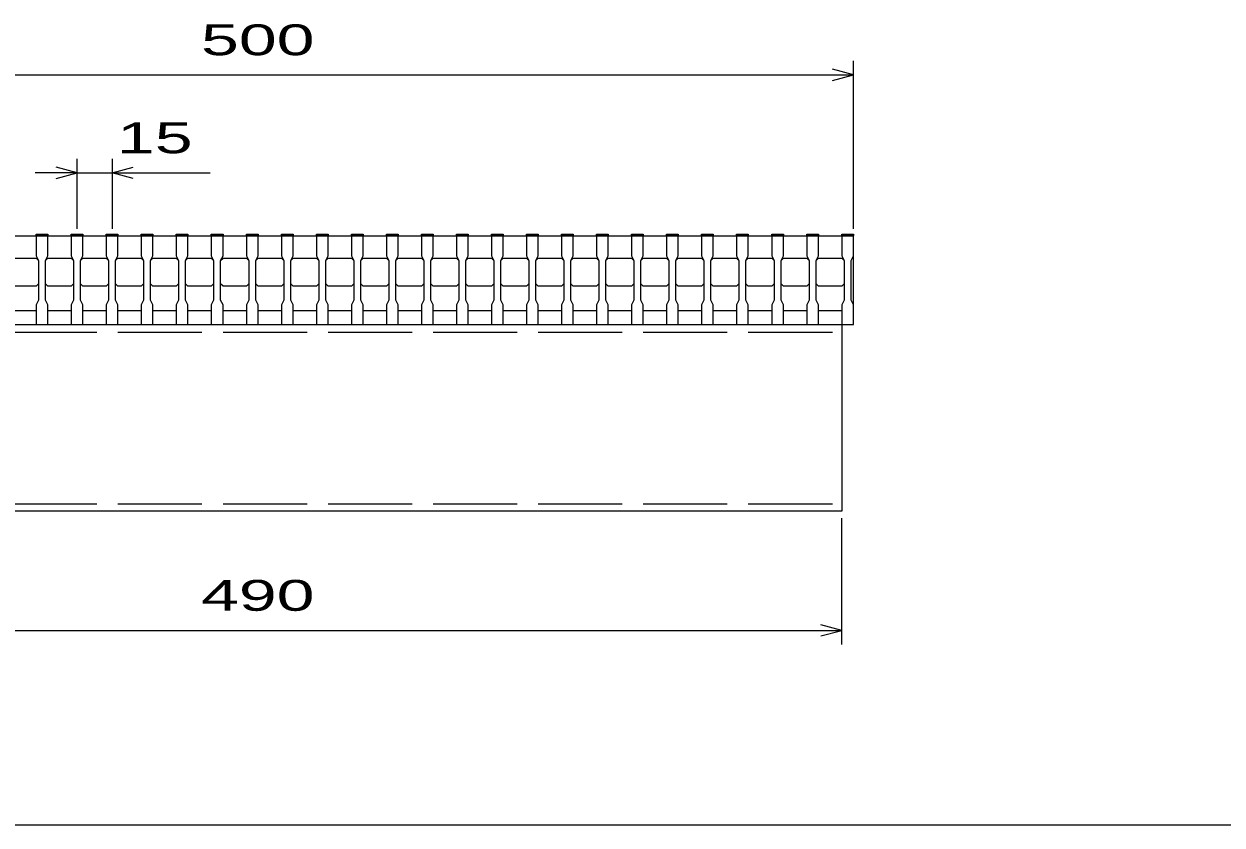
# Model space of a CAD drawing. Units: millimetres, scale not verified. Extents: x -1092 to 1039, y -770 to 632.
# Drawn here: x -658 to -145, y -688 to -345 of the extents above; entities that cross this region are included whole.
import ezdxf
from ezdxf.enums import TextEntityAlignment as Align

# ---------------------------------------------------------------- set-up
doc = ezdxf.new("R2010")
doc.units = ezdxf.units.MM
doc.header["$LTSCALE"] = 6
doc.linetypes.add('DASHED', pattern=[7.5, 6, -1.5])
for name, color, linetype, lineweight in [('0_2', 150, 'Continuous', 25), ('16', 3, 'Continuous', 25), ('22', 4, 'Continuous', 25)]:
    doc.layers.add(name, color=color, linetype=linetype, lineweight=lineweight)
doc.styles.add('ベクトル', font='')
doc.styles.get('ベクトル').set_extended_font_data('ベクトル')

msp = doc.modelspace()

# ---------------------------------------------------------------- linework, layer by layer
at = {"layer": '0_2'}
msp.add_line((1038.6, -687.9), (-1037.4, -687.9), dxfattribs=at)
at = {"layer": '16'}
for p, q in [((-803, -435.5), (-303, -435.5)), ((-653, -435.5), (-653, -434.8)), ((-653, -434.8), (-648, -434.8)), ((-653, -435.5), (-653, -444)), ((-648, -435.5), (-653, -435.5)), ((-648, -434.8), (-648, -435.5)), ((-648, -444), (-648, -435.5)), ((-638, -435.5), (-638, -434.8)), ((-638, -434.8), (-633, -434.8)), ((-638, -435.5), (-638, -444)), ((-633, -435.5), (-638, -435.5)), ((-633, -434.8), (-633, -435.5)), ((-633, -444), (-633, -435.5)), ((-623, -435.5), (-623, -434.8)), ((-623, -434.8), (-618, -434.8)), ((-623, -435.5), (-623, -444)), ((-618, -435.5), (-623, -435.5)), ((-618, -434.8), (-618, -435.5)), ((-618, -444), (-618, -435.5)), ((-608, -435.5), (-608, -434.8)), ((-608, -434.8), (-603, -434.8)), ((-608, -435.5), (-608, -444)), ((-603, -435.5), (-608, -435.5)), ((-603, -434.8), (-603, -435.5)), ((-603, -444), (-603, -435.5)), ((-593, -435.5), (-593, -434.8)), ((-593, -434.8), (-588, -434.8)), ((-593, -435.5), (-593, -444)), ((-588, -435.5), (-593, -435.5)), ((-588, -434.8), (-588, -435.5)), ((-588, -444), (-588, -435.5)), ((-578, -435.5), (-578, -434.8)), ((-578, -434.8), (-573, -434.8)), ((-578, -435.5), (-578, -444)), ((-573, -435.5), (-578, -435.5)), ((-573, -434.8), (-573, -435.5)), ((-573, -444), (-573, -435.5)), ((-563, -435.5), (-563, -434.8)), ((-563, -434.8), (-558, -434.8)), ((-563, -435.5), (-563, -444)), ((-558, -435.5), (-563, -435.5)), ((-558, -434.8), (-558, -435.5)), ((-558, -444), (-558, -435.5)), ((-548, -435.5), (-548, -434.8)), ((-548, -434.8), (-543, -434.8)), ((-548, -435.5), (-548, -444)), ((-543, -435.5), (-548, -435.5)), ((-543, -434.8), (-543, -435.5)), ((-543, -444), (-543, -435.5)), ((-533, -435.5), (-533, -434.8)), ((-533, -434.8), (-528, -434.8)), ((-533, -435.5), (-533, -444)), ((-528, -435.5), (-533, -435.5)), ((-528, -434.8), (-528, -435.5)), ((-528, -444), (-528, -435.5)), ((-518, -435.5), (-518, -434.8)), ((-518, -434.8), (-513, -434.8)), ((-518, -435.5), (-518, -444)), ((-513, -435.5), (-518, -435.5)), ((-513, -434.8), (-513, -435.5)), ((-513, -444), (-513, -435.5)), ((-503, -435.5), (-503, -434.8)), ((-503, -434.8), (-498, -434.8)), ((-503, -435.5), (-503, -444)), ((-498, -435.5), (-503, -435.5)), ((-498, -434.8), (-498, -435.5)), ((-498, -444), (-498, -435.5)), ((-488, -435.5), (-488, -434.8)), ((-488, -434.8), (-483, -434.8)), ((-488, -435.5), (-488, -444)), ((-483, -435.5), (-488, -435.5)), ((-483, -434.8), (-483, -435.5)), ((-483, -444), (-483, -435.5)), ((-473, -435.5), (-473, -434.8)), ((-473, -434.8), (-468, -434.8)), ((-473, -435.5), (-473, -444)), ((-468, -435.5), (-473, -435.5)), ((-468, -434.8), (-468, -435.5)), ((-468, -444), (-468, -435.5)), ((-458, -435.5), (-458, -434.8)), ((-458, -434.8), (-453, -434.8)), ((-458, -435.5), (-458, -444)), ((-453, -435.5), (-458, -435.5)), ((-453, -434.8), (-453, -435.5)), ((-453, -444), (-453, -435.5)), ((-443, -435.5), (-443, -434.8)), ((-443, -434.8), (-438, -434.8)), ((-443, -435.5), (-443, -444)), ((-438, -435.5), (-443, -435.5)), ((-438, -434.8), (-438, -435.5)), ((-438, -444), (-438, -435.5)), ((-428, -435.5), (-428, -434.8)), ((-428, -434.8), (-423, -434.8)), ((-428, -435.5), (-428, -444)), ((-423, -435.5), (-428, -435.5)), ((-423, -434.8), (-423, -435.5)), ((-423, -444), (-423, -435.5)), ((-413, -435.5), (-413, -434.8)), ((-413, -434.8), (-408, -434.8)), ((-413, -435.5), (-413, -444)), ((-408, -435.5), (-413, -435.5)), ((-408, -434.8), (-408, -435.5)), ((-408, -444), (-408, -435.5)), ((-398, -435.5), (-398, -434.8)), ((-398, -434.8), (-393, -434.8)), ((-398, -435.5), (-398, -444)), ((-393, -435.5), (-398, -435.5)), ((-393, -434.8), (-393, -435.5)), ((-393, -444), (-393, -435.5)), ((-383, -435.5), (-383, -434.8)), ((-383, -434.8), (-378, -434.8)), ((-383, -435.5), (-383, -444)), ((-378, -435.5), (-383, -435.5)), ((-378, -434.8), (-378, -435.5)), ((-378, -444), (-378, -435.5)), ((-368, -435.5), (-368, -434.8)), ((-368, -434.8), (-363, -434.8)), ((-368, -435.5), (-368, -444)), ((-363, -435.5), (-368, -435.5)), ((-363, -434.8), (-363, -435.5)), ((-363, -444), (-363, -435.5)), ((-353, -435.5), (-353, -434.8)), ((-353, -434.8), (-348, -434.8)), ((-353, -435.5), (-353, -444)), ((-348, -435.5), (-353, -435.5)), ((-348, -434.8), (-348, -435.5)), ((-348, -444), (-348, -435.5)), ((-338, -435.5), (-338, -434.8)), ((-338, -434.8), (-333, -434.8)), ((-338, -435.5), (-338, -444)), ((-333, -435.5), (-338, -435.5)), ((-333, -434.8), (-333, -435.5)), ((-333, -444), (-333, -435.5)), ((-323, -435.5), (-323, -434.8)), ((-323, -434.8), (-318, -434.8)), ((-323, -435.5), (-323, -444)), ((-318, -435.5), (-323, -435.5)), ((-318, -434.8), (-318, -435.5)), ((-318, -444), (-318, -435.5)), ((-308, -435.5), (-308, -434.8)), ((-308, -434.8), (-303, -434.8)), ((-308, -435.5), (-308, -444)), ((-303, -435.5), (-308, -435.5)), ((-303, -434.8), (-303, -435.5)), ((-303, -444), (-303, -435.5)), ((-303, -467.5), (-303, -435.5)), ((-663, -445), (-653, -445)), ((-653, -444), (-652, -446)), ((-653, -445), (-652, -446)), ((-652, -446), (-652, -463)), ((-649, -446), (-648, -444)), ((-649, -446), (-648, -445)), ((-649, -463), (-649, -446)), ((-648, -445), (-638, -445)), ((-638, -444), (-637, -446)), ((-638, -445), (-637, -446)), ((-637, -446), (-637, -463)), ((-634, -446), (-633, -444)), ((-634, -446), (-633, -445)), ((-634, -463), (-634, -446)), ((-633, -445), (-623, -445)), ((-623, -444), (-622, -446)), ((-623, -445), (-622, -446)), ((-622, -446), (-622, -463)), ((-619, -446), (-618, -444)), ((-619, -446), (-618, -445)), ((-619, -463), (-619, -446)), ((-618, -445), (-608, -445)), ((-608, -444), (-607, -446)), ((-608, -445), (-607, -446)), ((-607, -446), (-607, -463)), ((-604, -446), (-603, -444)), ((-604, -446), (-603, -445)), ((-604, -463), (-604, -446)), ((-603, -445), (-593, -445)), ((-593, -444), (-592, -446)), ((-593, -445), (-592, -446)), ((-592, -446), (-592, -463)), ((-589, -446), (-588, -444)), ((-589, -446), (-588, -445)), ((-589, -463), (-589, -446)), ((-588, -445), (-578, -445)), ((-578, -444), (-577, -446)), ((-578, -445), (-577, -446)), ((-577, -446), (-577, -463)), ((-574, -446), (-573, -444)), ((-574, -446), (-573, -445)), ((-574, -463), (-574, -446)), ((-573, -445), (-563, -445)), ((-563, -444), (-562, -446)), ((-563, -445), (-562, -446)), ((-562, -446), (-562, -463)), ((-559, -446), (-558, -444)), ((-559, -446), (-558, -445)), ((-559, -463), (-559, -446)), ((-558, -445), (-548, -445)), ((-548, -444), (-547, -446)), ((-548, -445), (-547, -446)), ((-547, -446), (-547, -463)), ((-544, -446), (-543, -444)), ((-544, -446), (-543, -445)), ((-544, -463), (-544, -446)), ((-543, -445), (-533, -445)), ((-533, -444), (-532, -446)), ((-533, -445), (-532, -446)), ((-532, -446), (-532, -463)), ((-529, -446), (-528, -444)), ((-529, -446), (-528, -445)), ((-529, -463), (-529, -446)), ((-528, -445), (-518, -445)), ((-518, -444), (-517, -446)), ((-518, -445), (-517, -446)), ((-517, -446), (-517, -463)), ((-514, -446), (-513, -444)), ((-514, -446), (-513, -445)), ((-514, -463), (-514, -446)), ((-513, -445), (-503, -445)), ((-503, -444), (-502, -446)), ((-503, -445), (-502, -446)), ((-502, -446), (-502, -463)), ((-499, -446), (-498, -444)), ((-499, -446), (-498, -445)), ((-499, -463), (-499, -446)), ((-498, -445), (-488, -445)), ((-488, -444), (-487, -446)), ((-488, -445), (-487, -446)), ((-487, -446), (-487, -463)), ((-484, -446), (-483, -444)), ((-484, -446), (-483, -445)), ((-484, -463), (-484, -446)), ((-483, -445), (-473, -445)), ((-473, -444), (-472, -446)), ((-473, -445), (-472, -446)), ((-472, -446), (-472, -463)), ((-469, -446), (-468, -444)), ((-469, -446), (-468, -445)), ((-469, -463), (-469, -446)), ((-468, -445), (-458, -445)), ((-458, -444), (-457, -446)), ((-458, -445), (-457, -446)), ((-457, -446), (-457, -463)), ((-454, -446), (-453, -444)), ((-454, -446), (-453, -445)), ((-454, -463), (-454, -446)), ((-453, -445), (-443, -445)), ((-443, -444), (-442, -446)), ((-443, -445), (-442, -446)), ((-442, -446), (-442, -463)), ((-439, -446), (-438, -444)), ((-439, -446), (-438, -445)), ((-439, -463), (-439, -446)), ((-438, -445), (-428, -445)), ((-428, -444), (-427, -446)), ((-428, -445), (-427, -446)), ((-427, -446), (-427, -463)), ((-424, -446), (-423, -444)), ((-424, -446), (-423, -445)), ((-424, -463), (-424, -446)), ((-423, -445), (-413, -445)), ((-413, -444), (-412, -446)), ((-413, -445), (-412, -446)), ((-412, -446), (-412, -463)), ((-409, -446), (-408, -444)), ((-409, -446), (-408, -445)), ((-409, -463), (-409, -446)), ((-408, -445), (-398, -445)), ((-398, -444), (-397, -446)), ((-398, -445), (-397, -446)), ((-397, -446), (-397, -463)), ((-394, -446), (-393, -444)), ((-394, -446), (-393, -445)), ((-394, -463), (-394, -446)), ((-393, -445), (-383, -445)), ((-383, -444), (-382, -446)), ((-383, -445), (-382, -446)), ((-382, -446), (-382, -463)), ((-379, -446), (-378, -444)), ((-379, -446), (-378, -445)), ((-379, -463), (-379, -446)), ((-378, -445), (-368, -445)), ((-368, -444), (-367, -446)), ((-368, -445), (-367, -446)), ((-367, -446), (-367, -463)), ((-364, -446), (-363, -444)), ((-364, -446), (-363, -445)), ((-364, -463), (-364, -446)), ((-363, -445), (-353, -445)), ((-353, -444), (-352, -446)), ((-353, -445), (-352, -446)), ((-352, -446), (-352, -463)), ((-349, -446), (-348, -444)), ((-349, -446), (-348, -445)), ((-349, -463), (-349, -446)), ((-348, -445), (-338, -445)), ((-338, -444), (-337, -446)), ((-338, -445), (-337, -446)), ((-337, -446), (-337, -463)), ((-334, -446), (-333, -444)), ((-334, -446), (-333, -445)), ((-334, -463), (-334, -446)), ((-333, -445), (-323, -445)), ((-323, -444), (-322, -446)), ((-323, -445), (-322, -446)), ((-322, -446), (-322, -463)), ((-319, -446), (-318, -444)), ((-319, -446), (-318, -445)), ((-319, -463), (-319, -446)), ((-318, -445), (-308, -445)), ((-308, -444), (-307, -446)), ((-308, -445), (-307, -446)), ((-307, -446), (-307, -463)), ((-304, -446), (-303, -444)), ((-304, -463), (-304, -446)), ((-652, -456), (-653, -457)), ((-648, -457), (-649, -456)), ((-637, -456), (-638, -457)), ((-633, -457), (-634, -456)), ((-622, -456), (-623, -457)), ((-618, -457), (-619, -456)), ((-607, -456), (-608, -457)), ((-603, -457), (-604, -456)), ((-592, -456), (-593, -457)), ((-588, -457), (-589, -456)), ((-577, -456), (-578, -457)), ((-573, -457), (-574, -456)), ((-562, -456), (-563, -457)), ((-558, -457), (-559, -456)), ((-547, -456), (-548, -457)), ((-543, -457), (-544, -456)), ((-532, -456), (-533, -457)), ((-528, -457), (-529, -456)), ((-517, -456), (-518, -457)), ((-513, -457), (-514, -456)), ((-502, -456), (-503, -457)), ((-498, -457), (-499, -456)), ((-487, -456), (-488, -457)), ((-483, -457), (-484, -456)), ((-472, -456), (-473, -457)), ((-468, -457), (-469, -456)), ((-457, -456), (-458, -457)), ((-453, -457), (-454, -456)), ((-442, -456), (-443, -457)), ((-438, -457), (-439, -456)), ((-427, -456), (-428, -457)), ((-423, -457), (-424, -456)), ((-412, -456), (-413, -457)), ((-408, -457), (-409, -456)), ((-397, -456), (-398, -457)), ((-393, -457), (-394, -456)), ((-382, -456), (-383, -457)), ((-378, -457), (-379, -456)), ((-367, -456), (-368, -457)), ((-363, -457), (-364, -456)), ((-352, -456), (-353, -457)), ((-348, -457), (-349, -456)), ((-337, -456), (-338, -457)), ((-333, -457), (-334, -456)), ((-322, -456), (-323, -457)), ((-318, -457), (-319, -456)), ((-307, -456), (-308, -457)), ((-653, -457), (-663, -457)), ((-638, -457), (-648, -457)), ((-623, -457), (-633, -457)), ((-608, -457), (-618, -457)), ((-593, -457), (-603, -457)), ((-578, -457), (-588, -457)), ((-563, -457), (-573, -457)), ((-548, -457), (-558, -457)), ((-533, -457), (-543, -457)), ((-518, -457), (-528, -457)), ((-503, -457), (-513, -457)), ((-488, -457), (-498, -457)), ((-473, -457), (-483, -457)), ((-458, -457), (-468, -457)), ((-443, -457), (-453, -457)), ((-428, -457), (-438, -457)), ((-413, -457), (-423, -457)), ((-398, -457), (-408, -457)), ((-383, -457), (-393, -457)), ((-368, -457), (-378, -457)), ((-353, -457), (-363, -457)), ((-338, -457), (-348, -457)), ((-323, -457), (-333, -457)), ((-308, -457), (-318, -457)), ((-652, -463), (-653, -465)), ((-653, -465), (-653, -473.5)), ((-648, -465), (-649, -463)), ((-648, -473.5), (-648, -465)), ((-637, -463), (-638, -465)), ((-638, -465), (-638, -473.5)), ((-633, -465), (-634, -463)), ((-633, -473.5), (-633, -465)), ((-622, -463), (-623, -465)), ((-623, -465), (-623, -473.5)), ((-618, -465), (-619, -463)), ((-618, -473.5), (-618, -465)), ((-607, -463), (-608, -465)), ((-608, -465), (-608, -473.5)), ((-603, -465), (-604, -463)), ((-603, -473.5), (-603, -465)), ((-592, -463), (-593, -465)), ((-593, -465), (-593, -473.5)), ((-588, -465), (-589, -463)), ((-588, -473.5), (-588, -465)), ((-577, -463), (-578, -465)), ((-578, -465), (-578, -473.5)), ((-573, -465), (-574, -463)), ((-573, -473.5), (-573, -465)), ((-562, -463), (-563, -465)), ((-563, -465), (-563, -473.5)), ((-558, -465), (-559, -463)), ((-558, -473.5), (-558, -465)), ((-547, -463), (-548, -465)), ((-548, -465), (-548, -473.5)), ((-543, -465), (-544, -463)), ((-543, -473.5), (-543, -465)), ((-532, -463), (-533, -465)), ((-533, -465), (-533, -473.5)), ((-528, -465), (-529, -463)), ((-528, -473.5), (-528, -465)), ((-517, -463), (-518, -465)), ((-518, -465), (-518, -473.5)), ((-513, -465), (-514, -463)), ((-513, -473.5), (-513, -465)), ((-502, -463), (-503, -465)), ((-503, -465), (-503, -473.5)), ((-498, -465), (-499, -463)), ((-498, -473.5), (-498, -465)), ((-487, -463), (-488, -465)), ((-488, -465), (-488, -473.5)), ((-483, -465), (-484, -463)), ((-483, -473.5), (-483, -465)), ((-472, -463), (-473, -465)), ((-473, -465), (-473, -473.5)), ((-468, -465), (-469, -463)), ((-468, -473.5), (-468, -465)), ((-457, -463), (-458, -465)), ((-458, -465), (-458, -473.5)), ((-453, -465), (-454, -463)), ((-453, -473.5), (-453, -465)), ((-442, -463), (-443, -465)), ((-443, -465), (-443, -473.5)), ((-438, -465), (-439, -463)), ((-438, -473.5), (-438, -465)), ((-427, -463), (-428, -465)), ((-428, -465), (-428, -473.5)), ((-423, -465), (-424, -463)), ((-423, -473.5), (-423, -465)), ((-412, -463), (-413, -465)), ((-413, -465), (-413, -473.5)), ((-408, -465), (-409, -463)), ((-408, -473.5), (-408, -465)), ((-397, -463), (-398, -465)), ((-398, -465), (-398, -473.5)), ((-393, -465), (-394, -463)), ((-393, -473.5), (-393, -465)), ((-382, -463), (-383, -465)), ((-383, -465), (-383, -473.5)), ((-378, -465), (-379, -463)), ((-378, -473.5), (-378, -465)), ((-367, -463), (-368, -465)), ((-368, -465), (-368, -473.5)), ((-363, -465), (-364, -463)), ((-363, -473.5), (-363, -465)), ((-352, -463), (-353, -465)), ((-353, -465), (-353, -473.5)), ((-348, -465), (-349, -463)), ((-348, -473.5), (-348, -465)), ((-337, -463), (-338, -465)), ((-338, -465), (-338, -473.5)), ((-333, -465), (-334, -463)), ((-333, -473.5), (-333, -465)), ((-322, -463), (-323, -465)), ((-323, -465), (-323, -473.5)), ((-318, -465), (-319, -463)), ((-318, -473.5), (-318, -465)), ((-307, -463), (-308, -465)), ((-308, -465), (-308, -473.5)), ((-303, -465), (-304, -463)), ((-303, -473.5), (-303, -465)), ((-663, -467.5), (-653, -467.5)), ((-648, -467.5), (-638, -467.5)), ((-633, -467.5), (-623, -467.5)), ((-618, -467.5), (-608, -467.5)), ((-603, -467.5), (-593, -467.5)), ((-588, -467.5), (-578, -467.5)), ((-573, -467.5), (-563, -467.5)), ((-558, -467.5), (-548, -467.5)), ((-543, -467.5), (-533, -467.5)), ((-528, -467.5), (-518, -467.5)), ((-513, -467.5), (-503, -467.5)), ((-498, -467.5), (-488, -467.5)), ((-483, -467.5), (-473, -467.5)), ((-468, -467.5), (-458, -467.5)), ((-453, -467.5), (-443, -467.5)), ((-438, -467.5), (-428, -467.5)), ((-423, -467.5), (-413, -467.5)), ((-408, -467.5), (-398, -467.5)), ((-393, -467.5), (-383, -467.5)), ((-378, -467.5), (-368, -467.5)), ((-363, -467.5), (-353, -467.5)), ((-348, -467.5), (-338, -467.5)), ((-333, -467.5), (-323, -467.5)), ((-318, -467.5), (-308, -467.5)), ((-798, -473.5), (-308, -473.5)), ((-653, -473.5), (-648, -473.5)), ((-638, -473.5), (-633, -473.5)), ((-623, -473.5), (-618, -473.5)), ((-608, -473.5), (-603, -473.5)), ((-593, -473.5), (-588, -473.5)), ((-578, -473.5), (-573, -473.5)), ((-563, -473.5), (-558, -473.5)), ((-548, -473.5), (-543, -473.5)), ((-533, -473.5), (-528, -473.5)), ((-518, -473.5), (-513, -473.5)), ((-503, -473.5), (-498, -473.5)), ((-488, -473.5), (-483, -473.5)), ((-473, -473.5), (-468, -473.5)), ((-458, -473.5), (-453, -473.5)), ((-443, -473.5), (-438, -473.5)), ((-428, -473.5), (-423, -473.5)), ((-413, -473.5), (-408, -473.5)), ((-398, -473.5), (-393, -473.5)), ((-383, -473.5), (-378, -473.5)), ((-368, -473.5), (-363, -473.5)), ((-353, -473.5), (-348, -473.5)), ((-338, -473.5), (-333, -473.5)), ((-323, -473.5), (-318, -473.5)), ((-308, -473.5), (-303, -473.5)), ((-308, -473.5), (-308, -553.5)), ((-308, -553.5), (-798, -553.5))]:
    msp.add_line(p, q, dxfattribs=at)
at = {"layer": '16', "linetype": 'DASHED'}
for p, q in [((-798, -476.7), (-308, -476.7)), ((-798, -550.3), (-308, -550.3))]:
    msp.add_line(p, q, dxfattribs=at)
at = {"layer": '22'}
for p, q in [((-303, -366.5), (-312, -364.1)), ((-303, -432.5), (-303, -360.5)), ((-803, -366.5), (-303, -366.5)), ((-312, -368.9), (-303, -366.5)), ((-635.5, -432.5), (-635.5, -402.5)), ((-620.5, -402.5), (-620.5, -432.5)), ((-635.5, -408.5), (-653.5, -408.5)), ((-635.5, -408.5), (-644.5, -406.1)), ((-644.5, -410.9), (-635.5, -408.5)), ((-635.5, -408.5), (-620.5, -408.5)), ((-620.5, -408.5), (-611.5, -406.1)), ((-611.5, -410.9), (-620.5, -408.5)), ((-620.5, -408.5), (-578.5, -408.5)), ((-308, -610.5), (-308, -556.5)), ((-798, -604.5), (-308, -604.5)), ((-308, -604.5), (-317, -602.1)), ((-317, -606.9), (-308, -604.5))]:
    msp.add_line(p, q, dxfattribs=at)

# ---------------------------------------------------------------- texts
at = {"layer": '22', "color": 2, "style": 'ベクトル', "width": 1.65}
for s, p in [(' 500 ', (-590.5, -351.5)), (' 15 ', (-626.5, -393.5)), (' 490 ', (-590.5, -589.5))]:
    msp.add_text(s, height=13.2, dxfattribs=at).set_placement(p, align=Align.MIDDLE_LEFT)

doc.saveas('drawing.dxf')
